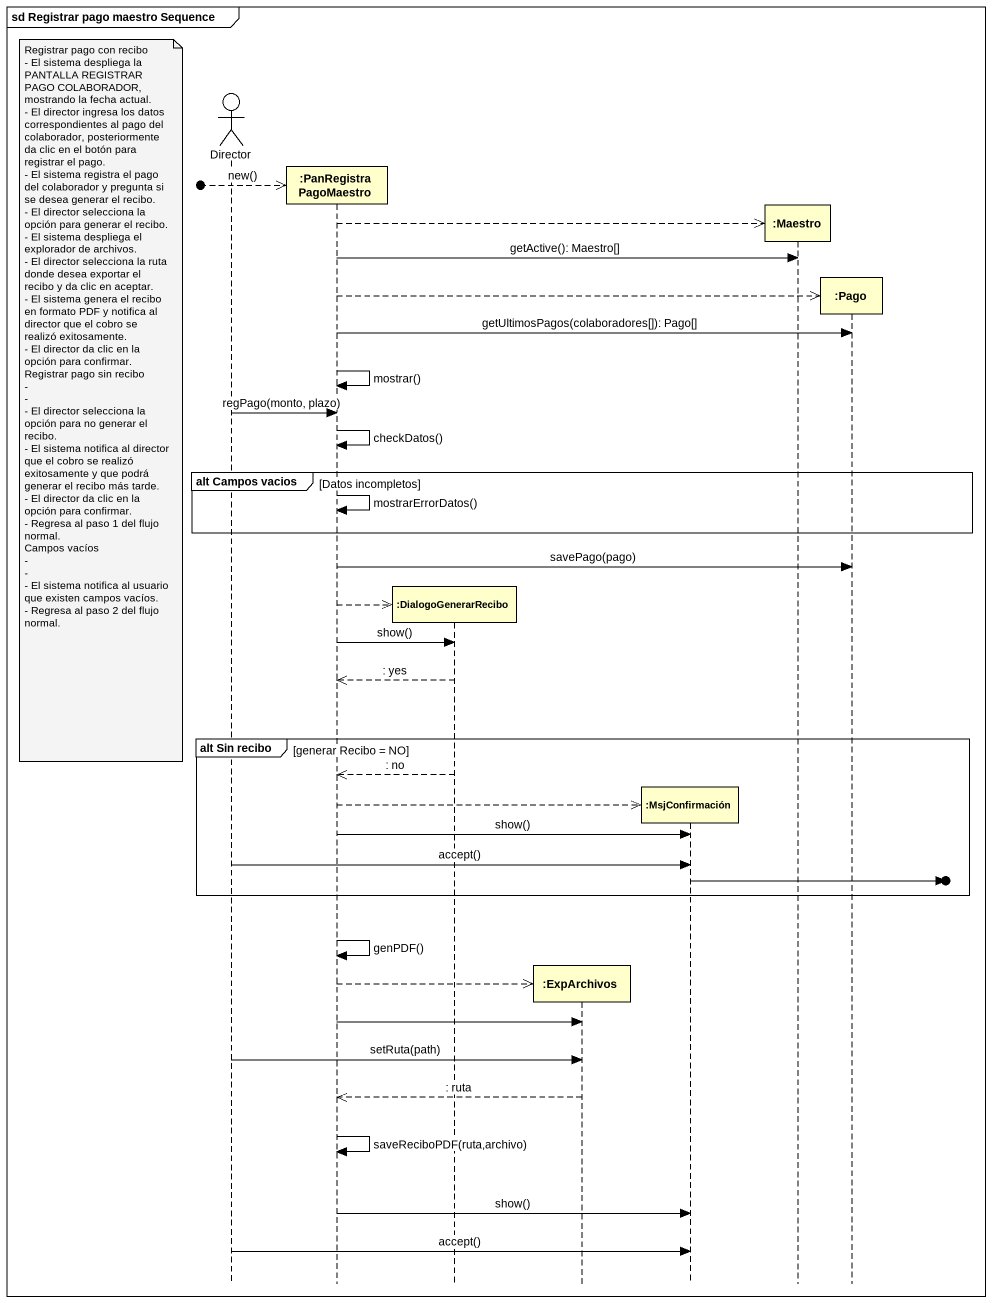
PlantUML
@startuml
mainframe sd Registrar pago maestro Sequence
hide footbox
actor Director
participant ":PanRegistra PagoMaestro" as PanRegistra_PagoMaestro
participant ":DialogoGenerarRecibo" as DialogoGenerarRecibo
participant ":ExpArchivos" as ExpArchivos
participant ":MsjConfirmación" as MsjConfirmación
participant ":Maestro" as Maestro
participant ":Pago" as Pago

[o-->> PanRegistra_PagoMaestro : new()
PanRegistra_PagoMaestro -->> Maestro **
PanRegistra_PagoMaestro -> Maestro : getActive(): Maestro[]
PanRegistra_PagoMaestro -->> Pago **
PanRegistra_PagoMaestro -> Pago : getUltimosPagos(colaboradores[]): Pago[]
PanRegistra_PagoMaestro -> PanRegistra_PagoMaestro : mostrar()
note left of Director
  Registrar pago con recibo
  - El sistema despliega la PANTALLA REGISTRAR PAGO COLABORADOR, mostrando la fecha actual.
  - El director ingresa los datos correspondientes al pago del colaborador, posteriormente da clic en el botón para registrar el pago.
  - El sistema registra el pago del colaborador y pregunta si se desea generar el recibo.
  - El director selecciona la opción para generar el recibo.
  - El sistema despliega el explorador de archivos.
  - El director selecciona la ruta donde desea exportar el recibo y da clic en aceptar.
  - El sistema genera el recibo en formato PDF y notifica al director que el cobro se realizó exitosamente.
  - El director da clic en la opción para confirmar.
  Registrar pago sin recibo
  -
  -
  - El director selecciona la opción para no generar el recibo.
  - El sistema notifica al director que el cobro se realizó exitosamente y que podrá generar el recibo más tarde.
  - El director da clic en la opción para confirmar.
  - Regresa al paso 1 del flujo normal.
  Campos vacíos
  -
  -
  - El sistema notifica al usuario que existen campos vacíos.
  - Regresa al paso 2 del flujo normal.
end note
Director -> PanRegistra_PagoMaestro : regPago(monto, plazo)
PanRegistra_PagoMaestro -> PanRegistra_PagoMaestro : checkDatos()
group alt Campos vacios [Datos incompletos]
  PanRegistra_PagoMaestro -> PanRegistra_PagoMaestro : mostrarErrorDatos()
end
PanRegistra_PagoMaestro -> Pago : savePago(pago)
PanRegistra_PagoMaestro -->> DialogoGenerarRecibo **
PanRegistra_PagoMaestro -> DialogoGenerarRecibo : show()
DialogoGenerarRecibo -->> PanRegistra_PagoMaestro : : yes
group alt Sin recibo [generar Recibo = NO]
  DialogoGenerarRecibo -->> PanRegistra_PagoMaestro : : no
  PanRegistra_PagoMaestro -->> MsjConfirmación **
  PanRegistra_PagoMaestro -> MsjConfirmación : show()
  Director -> MsjConfirmación : accept()
  MsjConfirmación ->o]
end
PanRegistra_PagoMaestro -> PanRegistra_PagoMaestro : genPDF()
PanRegistra_PagoMaestro -->> ExpArchivos **
PanRegistra_PagoMaestro -> ExpArchivos
Director -> ExpArchivos : setRuta(path)
ExpArchivos -->> PanRegistra_PagoMaestro : : ruta
PanRegistra_PagoMaestro -> PanRegistra_PagoMaestro : saveReciboPDF(ruta,archivo)
PanRegistra_PagoMaestro -> MsjConfirmación : show()
Director -> MsjConfirmación : accept()
@enduml
